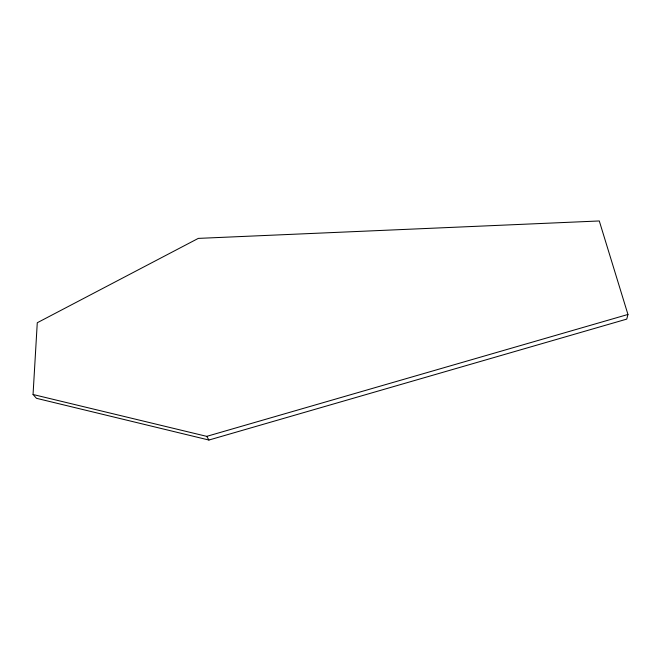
<?xml version="1.0" encoding="UTF-8"?>
<svg xmlns="http://www.w3.org/2000/svg" width="661" height="661" viewBox="0 0 661 661"><rect width="100%" height="100%" fill="white"/><g stroke="black" fill="none" stroke-linecap="round" stroke-linejoin="round"><path stroke-width="0.99" d="M33.05 394.501L37.272 322.742L198.292 238.39L599.287 220.964L627.95 314.462L626.752 319.106L208.926 440.036L36.462 398.31L33.05 394.501L206.728 436.359L627.95 314.462M206.728 436.359L208.926 440.036"/></g></svg>
